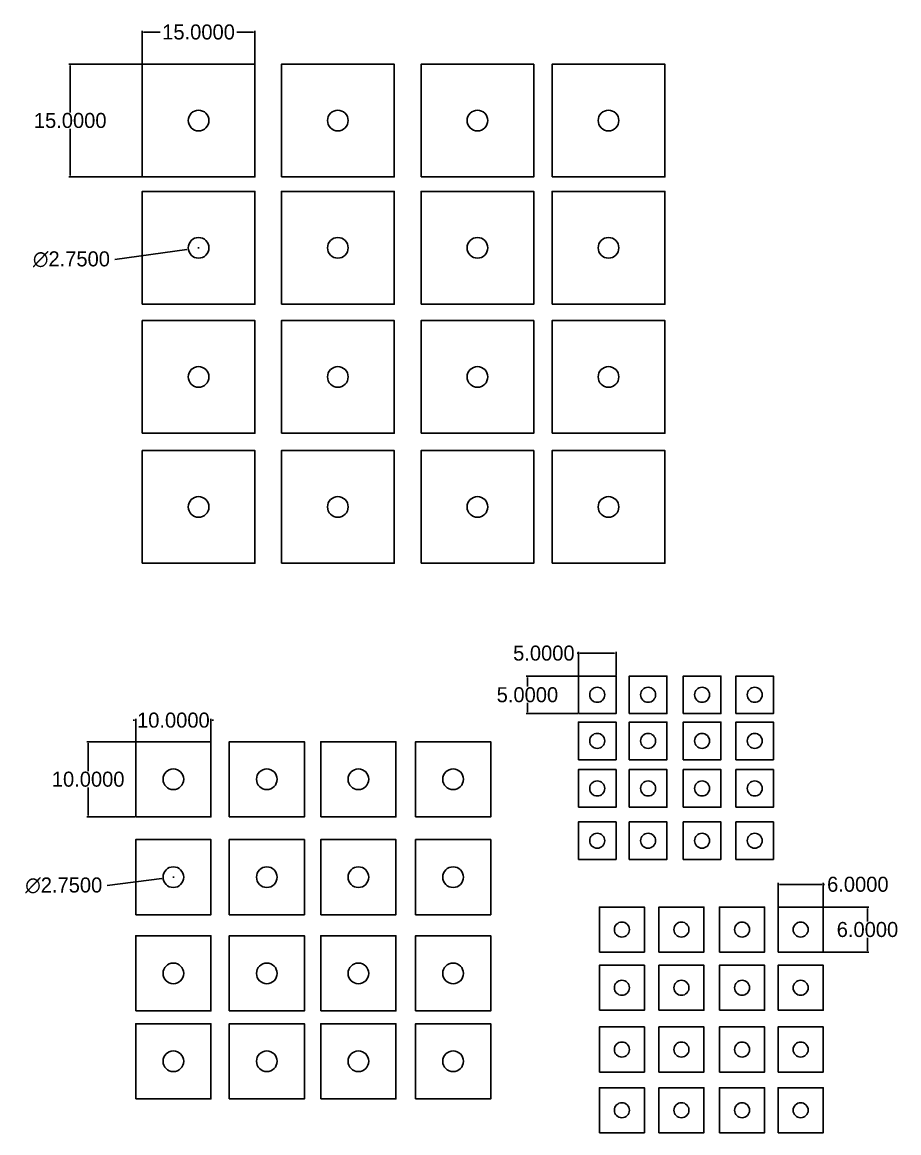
# Model space of a CAD drawing. Header units: millimetres. Extents: x -13 to 428, y -5 to 321.
# Drawn here: x -13 to 103.6, y 147.4 to 295.2 of the extents above; entities that cross this region are included whole.
import ezdxf

# ---------------------------------------------------------------- set-up
doc = ezdxf.new("R2010")
doc.units = ezdxf.units.MM
doc.header["$MEASUREMENT"] = 0
doc.layers.get('Defpoints').update_dxf_attribs({"linetype": 'CONTINUOUS'})
doc.layers.add('dimensions', color=220, linetype='CONTINUOUS')
doc.layers.add('forScrews', color=7, linetype='CONTINUOUS')
doc.dimstyles.new('Copy of Standard', dxfattribs={"dimtxt": 2, "dimasz": 0.18, "dimexe": 0.18, "dimexo": 0.0625, "dimgap": 0.09, "dimtad": 0, "dimtih": 1, "dimtoh": 1, "dimdec": 4, "dimzin": 0, "dimdsep": 46, "dimtxsty": 'Standard', "dimcen": 0.09, "dimadec": 0, "dimazin": 0, "dimtfac": 1, "dimtdec": 4, "dimtofl": 0, "dimtmove": 0, "dimatfit": 3, "dimfxl": 1, "dimtolj": 1, "dimtzin": 0, "dimarcsym": 0})

# ---------------------------------------------------------------- blocks, each defined once
blk = doc.blocks.new('*D32')
at = {"layer": 'Defpoints', "color": 0, "linetype": 'Continuous', "transparency": 16777216}
for p in [(2.95, 293.9), (2.95, 289.63), (17.95, 289.63)]:
    blk.add_point(p, dxfattribs=at)
at = {"layer": 'dimensions', "color": 0, "linetype": 'Continuous', "lineweight": -2, "transparency": 16777216}
for p, q in [((2.95, 289.69), (2.95, 294.08)), ((17.95, 289.69), (17.95, 294.08)), ((3.13, 293.9), (5.36, 293.9)), ((17.77, 293.9), (15.54, 293.9))]:
    blk.add_line(p, q, dxfattribs=at)
at = {"layer": 'dimensions', "color": 0, "linetype": 'Continuous', "transparency": 16777216}
for points in [[(3.13, 293.93), (3.13, 293.87), (2.95, 293.9)], [(17.77, 293.93), (17.77, 293.87), (17.95, 293.9)]]:
    blk.add_solid(points, dxfattribs=at)
at = {"layer": 'dimensions', "color": 0, "linetype": 'Continuous', "transparency": 16777216, "insert": (10.45, 293.9), "char_height": 2, "attachment_point": 5}
blk.add_mtext('\\A1;15.0000', dxfattribs=at)
blk = doc.blocks.new('*D33')
at = {"layer": 'Defpoints', "color": 0, "linetype": 'Continuous', "transparency": 16777216}
for p in [(-6.63, 289.63), (2.95, 289.63), (2.95, 274.63)]:
    blk.add_point(p, dxfattribs=at)
at = {"layer": 'dimensions', "color": 0, "linetype": 'Continuous', "lineweight": -2, "transparency": 16777216}
for p, q in [((2.89, 289.63), (-6.81, 289.63)), ((-6.63, 289.45), (-6.63, 283.22)), ((-6.63, 274.81), (-6.63, 281.04)), ((2.89, 274.63), (-6.81, 274.63))]:
    blk.add_line(p, q, dxfattribs=at)
at = {"layer": 'dimensions', "color": 0, "linetype": 'Continuous', "transparency": 16777216}
for points in [[(-6.66, 289.45), (-6.6, 289.45), (-6.63, 289.63)], [(-6.66, 274.81), (-6.6, 274.81), (-6.63, 274.63)]]:
    blk.add_solid(points, dxfattribs=at)
at = {"layer": 'dimensions', "color": 0, "linetype": 'Continuous', "transparency": 16777216, "insert": (-6.63, 282.13), "char_height": 2, "attachment_point": 5}
blk.add_mtext('\\A1;15.0000', dxfattribs=at)
blk = doc.blocks.new('*D34')
at = {"layer": 'Defpoints', "color": 0, "linetype": 'Continuous', "transparency": 16777216}
for p in [(2.1, 202.34), (2.1, 199.48), (12.1, 199.48)]:
    blk.add_point(p, dxfattribs=at)
at = {"layer": 'dimensions', "color": 0, "linetype": 'Continuous', "lineweight": -2, "transparency": 16777216}
for p, q in [((2.1, 199.54), (2.1, 202.52)), ((12.1, 199.54), (12.1, 202.52)), ((1.92, 202.34), (1.74, 202.34)), ((12.28, 202.34), (12.46, 202.34))]:
    blk.add_line(p, q, dxfattribs=at)
at = {"layer": 'dimensions', "color": 0, "linetype": 'Continuous', "transparency": 16777216}
for points in [[(1.92, 202.37), (1.92, 202.31), (2.1, 202.34)], [(12.28, 202.37), (12.28, 202.31), (12.1, 202.34)]]:
    blk.add_solid(points, dxfattribs=at)
at = {"layer": 'dimensions', "color": 0, "linetype": 'Continuous', "transparency": 16777216, "insert": (7.1, 202.34), "char_height": 2, "attachment_point": 5}
blk.add_mtext('\\A1;10.0000', dxfattribs=at)
blk = doc.blocks.new('*D35')
at = {"layer": 'Defpoints', "color": 0, "linetype": 'Continuous', "transparency": 16777216}
for p in [(-4.24, 199.48), (2.1, 199.48), (2.1, 189.48)]:
    blk.add_point(p, dxfattribs=at)
at = {"layer": 'dimensions', "color": 0, "linetype": 'Continuous', "lineweight": -2, "transparency": 16777216}
for p, q in [((2.03, 199.48), (-4.42, 199.48)), ((-4.24, 199.3), (-4.24, 195.57)), ((-4.24, 189.66), (-4.24, 193.39)), ((2.03, 189.48), (-4.42, 189.48))]:
    blk.add_line(p, q, dxfattribs=at)
at = {"layer": 'dimensions', "color": 0, "linetype": 'Continuous', "transparency": 16777216}
for points in [[(-4.27, 199.3), (-4.21, 199.3), (-4.24, 199.48)], [(-4.27, 189.66), (-4.21, 189.66), (-4.24, 189.48)]]:
    blk.add_solid(points, dxfattribs=at)
at = {"layer": 'dimensions', "color": 0, "linetype": 'Continuous', "transparency": 16777216, "insert": (-4.24, 194.48), "char_height": 2, "attachment_point": 5}
blk.add_mtext('\\A1;10.0000', dxfattribs=at)
blk = doc.blocks.new('*D36')
at = {"layer": 'Defpoints', "color": 0, "linetype": 'Continuous', "transparency": 16777216}
for p in [(9.09, 265), (11.81, 265.38)]:
    blk.add_point(p, dxfattribs=at)
at = {"layer": 'dimensions', "color": 0, "linetype": 'Continuous', "lineweight": -2, "transparency": 16777216}
for p, q in [((-0.71, 263.66), (8.91, 264.98)), ((10.36, 265.19), (10.54, 265.19)), ((10.45, 265.1), (10.45, 265.28))]:
    blk.add_line(p, q, dxfattribs=at)
at = {"layer": 'dimensions', "color": 0, "linetype": 'Continuous', "transparency": 16777216}
blk.add_solid([(8.91, 265.01), (8.92, 264.95), (9.09, 265)], dxfattribs=at)
at = {"layer": 'dimensions', "color": 0, "linetype": 'Continuous', "transparency": 16777216, "insert": (-6.47, 263.66), "char_height": 2, "attachment_point": 5}
blk.add_mtext('\\A1;∅2.7500', dxfattribs=at)
blk = doc.blocks.new('*D37')
at = {"layer": 'Defpoints', "color": 0, "linetype": 'Continuous', "transparency": 16777216}
for p in [(5.73, 181.29), (8.46, 181.63)]:
    blk.add_point(p, dxfattribs=at)
at = {"layer": 'dimensions', "color": 0, "linetype": 'Continuous', "lineweight": -2, "transparency": 16777216}
for p, q in [((-1.73, 180.35), (5.55, 181.26)), ((7.01, 181.46), (7.19, 181.46)), ((7.1, 181.37), (7.1, 181.55))]:
    blk.add_line(p, q, dxfattribs=at)
at = {"layer": 'dimensions', "color": 0, "linetype": 'Continuous', "transparency": 16777216}
blk.add_solid([(5.55, 181.29), (5.56, 181.23), (5.73, 181.29)], dxfattribs=at)
at = {"layer": 'dimensions', "color": 0, "linetype": 'Continuous', "transparency": 16777216, "insert": (-7.49, 180.35), "char_height": 2, "attachment_point": 5}
blk.add_mtext('\\A1;∅2.7500', dxfattribs=at)
blk = doc.blocks.new('*D38')
at = {"layer": 'Defpoints', "color": 0, "linetype": 'Continuous', "transparency": 16777216}
for p in [(54.21, 208.22), (61, 208.22), (61, 203.22)]:
    blk.add_point(p, dxfattribs=at)
at = {"layer": 'dimensions', "color": 0, "linetype": 'Continuous', "lineweight": -2, "transparency": 16777216}
for p, q in [((60.94, 208.22), (54.03, 208.22)), ((54.21, 208.04), (54.21, 206.81)), ((54.21, 203.4), (54.21, 204.63)), ((60.94, 203.22), (54.03, 203.22))]:
    blk.add_line(p, q, dxfattribs=at)
at = {"layer": 'dimensions', "color": 0, "linetype": 'Continuous', "transparency": 16777216}
for points in [[(54.18, 208.04), (54.24, 208.04), (54.21, 208.22)], [(54.18, 203.4), (54.24, 203.4), (54.21, 203.22)]]:
    blk.add_solid(points, dxfattribs=at)
at = {"layer": 'dimensions', "color": 0, "linetype": 'Continuous', "transparency": 16777216, "insert": (54.21, 205.72), "char_height": 2, "attachment_point": 5}
blk.add_mtext('\\A1;5.0000', dxfattribs=at)
blk = doc.blocks.new('*D39')
at = {"layer": 'Defpoints', "color": 0, "linetype": 'Continuous', "transparency": 16777216}
for p in [(61, 211.26), (61, 208.22), (66, 208.22)]:
    blk.add_point(p, dxfattribs=at)
at = {"layer": 'dimensions', "color": 0, "linetype": 'Continuous', "lineweight": -2, "transparency": 16777216}
for p, q in [((61, 208.28), (61, 211.44)), ((66, 208.28), (66, 211.44)), ((61, 211.26), (60.82, 211.26)), ((65.82, 211.26), (61.18, 211.26))]:
    blk.add_line(p, q, dxfattribs=at)
at = {"layer": 'dimensions', "color": 0, "linetype": 'Continuous', "transparency": 16777216}
for points in [[(61.18, 211.29), (61.18, 211.23), (61, 211.26)], [(65.82, 211.29), (65.82, 211.23), (66, 211.26)]]:
    blk.add_solid(points, dxfattribs=at)
at = {"layer": 'dimensions', "color": 0, "linetype": 'Continuous', "transparency": 16777216, "insert": (56.4, 211.26), "char_height": 2, "attachment_point": 5}
blk.add_mtext('\\A1;5.0000', dxfattribs=at)
blk = doc.blocks.new('*D40')
at = {"layer": 'Defpoints', "color": 0, "linetype": 'Continuous', "transparency": 16777216}
for p in [(93.57, 177.48), (99.46, 177.48), (93.57, 171.48)]:
    blk.add_point(p, dxfattribs=at)
at = {"layer": 'dimensions', "color": 0, "linetype": 'Continuous', "lineweight": -2, "transparency": 16777216}
for p, q in [((93.63, 177.48), (99.64, 177.48)), ((99.46, 177.3), (99.46, 175.57)), ((99.46, 171.66), (99.46, 173.39)), ((93.63, 171.48), (99.64, 171.48))]:
    blk.add_line(p, q, dxfattribs=at)
at = {"layer": 'dimensions', "color": 0, "linetype": 'Continuous', "transparency": 16777216}
for points in [[(99.43, 177.3), (99.49, 177.3), (99.46, 177.48)], [(99.43, 171.66), (99.49, 171.66), (99.46, 171.48)]]:
    blk.add_solid(points, dxfattribs=at)
at = {"layer": 'dimensions', "color": 0, "linetype": 'Continuous', "transparency": 16777216, "insert": (99.46, 174.48), "char_height": 2, "attachment_point": 5}
blk.add_mtext('\\A1;6.0000', dxfattribs=at)
blk = doc.blocks.new('*D41')
at = {"layer": 'Defpoints', "color": 0, "linetype": 'Continuous', "transparency": 16777216}
for p in [(93.57, 180.5), (87.57, 177.48), (93.57, 177.48)]:
    blk.add_point(p, dxfattribs=at)
at = {"layer": 'dimensions', "color": 0, "linetype": 'Continuous', "lineweight": -2, "transparency": 16777216}
for p, q in [((87.57, 177.54), (87.57, 180.68)), ((87.75, 180.5), (93.39, 180.5)), ((93.57, 177.54), (93.57, 180.68)), ((93.57, 180.5), (93.75, 180.5))]:
    blk.add_line(p, q, dxfattribs=at)
at = {"layer": 'dimensions', "color": 0, "linetype": 'Continuous', "transparency": 16777216}
for points in [[(87.75, 180.53), (87.75, 180.47), (87.57, 180.5)], [(93.39, 180.53), (93.39, 180.47), (93.57, 180.5)]]:
    blk.add_solid(points, dxfattribs=at)
at = {"layer": 'dimensions', "color": 0, "linetype": 'Continuous', "transparency": 16777216, "insert": (98.18, 180.5), "char_height": 2, "attachment_point": 5}
blk.add_mtext('\\A1;6.0000', dxfattribs=at)

msp = doc.modelspace()

# ---------------------------------------------------------------- linework, layer by layer
at = {"layer": 'forScrews', "linetype": 'Continuous'}
for points in [[(2.95231, 274.62881), (17.95231, 274.62881), (17.95231, 289.62881), (2.95231, 289.62881)], [(21.48681, 274.62881), (36.48681, 274.62881), (36.48681, 289.62881), (21.48681, 289.62881)], [(40.06306, 274.62881), (55.06306, 274.62881), (55.06306, 289.62881), (40.06306, 289.62881)], [(57.49867, 274.62881), (72.49867, 274.62881), (72.49867, 289.62881), (57.49867, 289.62881)], [(2.95231, 257.69127), (17.95231, 257.69127), (17.95231, 272.69127), (2.95231, 272.69127)], [(21.48681, 257.69127), (36.48681, 257.69127), (36.48681, 272.69127), (21.48681, 272.69127)], [(40.06306, 257.69127), (55.06306, 257.69127), (55.06306, 272.69127), (40.06306, 272.69127)], [(57.49867, 257.69127), (72.49867, 257.69127), (72.49867, 272.69127), (57.49867, 272.69127)], [(2.95231, 240.51765), (17.95231, 240.51765), (17.95231, 255.51765), (2.95231, 255.51765)], [(21.48681, 240.51765), (36.48681, 240.51765), (36.48681, 255.51765), (21.48681, 255.51765)], [(40.06306, 240.51765), (55.06306, 240.51765), (55.06306, 255.51765), (40.06306, 255.51765)], [(57.49867, 240.51765), (72.49867, 240.51765), (72.49867, 255.51765), (57.49867, 255.51765)], [(2.95231, 223.21748), (17.95231, 223.21748), (17.95231, 238.21748), (2.95231, 238.21748)], [(21.48681, 223.21748), (36.48681, 223.21748), (36.48681, 238.21748), (21.48681, 238.21748)], [(40.06306, 223.21748), (55.06306, 223.21748), (55.06306, 238.21748), (40.06306, 238.21748)], [(57.49867, 223.21748), (72.49867, 223.21748), (72.49867, 238.21748), (57.49867, 238.21748)], [(61.00074, 203.22249), (66.00074, 203.22249), (66.00074, 208.22249), (61.00074, 208.22249)], [(67.76999, 203.22249), (72.76999, 203.22249), (72.76999, 208.22249), (67.76999, 208.22249)], [(74.94944, 203.22249), (79.94944, 203.22249), (79.94944, 208.22249), (74.94944, 208.22249)], [(81.95589, 203.22249), (86.95589, 203.22249), (86.95589, 208.22249), (81.95589, 208.22249)], [(61.00074, 197.08509), (66.00074, 197.08509), (66.00074, 202.08509), (61.00074, 202.08509)], [(67.76999, 197.08509), (72.76999, 197.08509), (72.76999, 202.08509), (67.76999, 202.08509)], [(74.94944, 197.08509), (79.94944, 197.08509), (79.94944, 202.08509), (74.94944, 202.08509)], [(81.95589, 197.08509), (86.95589, 197.08509), (86.95589, 202.08509), (81.95589, 202.08509)], [(2.09589, 189.48175), (12.09589, 189.48175), (12.09589, 199.48175), (2.09589, 199.48175)], [(14.53332, 189.48175), (24.53332, 189.48175), (24.53332, 199.48175), (14.53332, 199.48175)], [(26.71846, 189.48175), (36.71846, 189.48175), (36.71846, 199.48175), (26.71846, 199.48175)], [(39.32376, 189.48175), (49.32376, 189.48175), (49.32376, 199.48175), (39.32376, 199.48175)], [(61.00074, 190.76097), (66.00074, 190.76097), (66.00074, 195.76097), (61.00074, 195.76097)], [(67.76999, 190.76097), (72.76999, 190.76097), (72.76999, 195.76097), (67.76999, 195.76097)], [(74.94944, 190.76097), (79.94944, 190.76097), (79.94944, 195.76097), (74.94944, 195.76097)], [(81.95589, 190.76097), (86.95589, 190.76097), (86.95589, 195.76097), (81.95589, 195.76097)], [(61.00074, 183.80664), (66.00074, 183.80664), (66.00074, 188.80664), (61.00074, 188.80664)], [(67.76999, 183.80664), (72.76999, 183.80664), (72.76999, 188.80664), (67.76999, 188.80664)], [(74.94944, 183.80664), (79.94944, 183.80664), (79.94944, 188.80664), (74.94944, 188.80664)], [(81.95589, 183.80664), (86.95589, 183.80664), (86.95589, 188.80664), (81.95589, 188.80664)], [(2.09589, 176.4565), (12.09589, 176.4565), (12.09589, 186.4565), (2.09589, 186.4565)], [(14.53332, 176.4565), (24.53332, 176.4565), (24.53332, 186.4565), (14.53332, 186.4565)], [(26.71846, 176.4565), (36.71846, 176.4565), (36.71846, 186.4565), (26.71846, 186.4565)], [(39.32376, 176.4565), (49.32376, 176.4565), (49.32376, 186.4565), (39.32376, 186.4565)], [(63.78138, 171.48084), (69.78138, 171.48084), (69.78138, 177.48084), (63.78138, 177.48084)], [(71.70602, 171.48084), (77.70602, 171.48084), (77.70602, 177.48084), (71.70602, 177.48084)], [(79.76969, 171.48084), (85.76969, 171.48084), (85.76969, 177.48084), (79.76969, 177.48084)], [(87.5724, 171.48084), (93.5724, 171.48084), (93.5724, 177.48084), (87.5724, 177.48084)], [(2.09589, 163.65118), (12.09589, 163.65118), (12.09589, 173.65118), (2.09589, 173.65118)], [(14.53332, 163.65118), (24.53332, 163.65118), (24.53332, 173.65118), (14.53332, 173.65118)], [(26.71846, 163.65118), (36.71846, 163.65118), (36.71846, 173.65118), (26.71846, 173.65118)], [(39.32376, 163.65118), (49.32376, 163.65118), (49.32376, 173.65118), (39.32376, 173.65118)], [(63.78138, 163.74032), (69.78138, 163.74032), (69.78138, 169.74032), (63.78138, 169.74032)], [(71.70602, 163.74032), (77.70602, 163.74032), (77.70602, 169.74032), (71.70602, 169.74032)], [(79.76969, 163.74032), (85.76969, 163.74032), (85.76969, 169.74032), (79.76969, 169.74032)], [(87.5724, 163.74032), (93.5724, 163.74032), (93.5724, 169.74032), (87.5724, 169.74032)], [(2.09589, 151.95741), (12.09589, 151.95741), (12.09589, 161.95741), (2.09589, 161.95741)], [(14.53332, 151.95741), (24.53332, 151.95741), (24.53332, 161.95741), (14.53332, 161.95741)], [(26.71846, 151.95741), (36.71846, 151.95741), (36.71846, 161.95741), (26.71846, 161.95741)], [(39.32376, 151.95741), (49.32376, 151.95741), (49.32376, 161.95741), (39.32376, 161.95741)], [(63.78138, 155.52031), (69.78138, 155.52031), (69.78138, 161.52031), (63.78138, 161.52031)], [(71.70602, 155.52031), (77.70602, 155.52031), (77.70602, 161.52031), (71.70602, 161.52031)], [(79.76969, 155.52031), (85.76969, 155.52031), (85.76969, 161.52031), (79.76969, 161.52031)], [(87.5724, 155.52031), (93.5724, 155.52031), (93.5724, 161.52031), (87.5724, 161.52031)], [(63.78138, 147.44342), (69.78138, 147.44342), (69.78138, 153.44342), (63.78138, 153.44342)], [(71.70602, 147.44342), (77.70602, 147.44342), (77.70602, 153.44342), (71.70602, 153.44342)], [(79.76969, 147.44342), (85.76969, 147.44342), (85.76969, 153.44342), (79.76969, 153.44342)], [(87.5724, 147.44342), (93.5724, 147.44342), (93.5724, 153.44342), (87.5724, 153.44342)]]:
    msp.add_lwpolyline(points, close=True, dxfattribs=at)
for centre, radius in [((10.45231, 282.12881), 1.375), ((28.98681, 282.12881), 1.375), ((47.56306, 282.12881), 1.375), ((64.99867, 282.12881), 1.375), ((10.45231, 265.19127), 1.375), ((28.98681, 265.19127), 1.375), ((47.56306, 265.19127), 1.375), ((64.99867, 265.19127), 1.375), ((10.45231, 248.01765), 1.375), ((28.98681, 248.01765), 1.375), ((47.56306, 248.01765), 1.375), ((64.99867, 248.01765), 1.375), ((10.45231, 230.71748), 1.375), ((28.98681, 230.71748), 1.375), ((47.56306, 230.71748), 1.375), ((64.99867, 230.71748), 1.375), ((63.50074, 205.72249), 1), ((70.26999, 205.72249), 1), ((77.44944, 205.72249), 1), ((84.45589, 205.72249), 1), ((63.50074, 199.58509), 1), ((70.26999, 199.58509), 1), ((77.44944, 199.58509), 1), ((84.45589, 199.58509), 1), ((7.09589, 194.48175), 1.375), ((19.53332, 194.48175), 1.375), ((31.71846, 194.48175), 1.375), ((44.32376, 194.48175), 1.375), ((63.50074, 193.26097), 1), ((70.26999, 193.26097), 1), ((77.44944, 193.26097), 1), ((84.45589, 193.26097), 1), ((63.50074, 186.30664), 1), ((70.26999, 186.30664), 1), ((77.44944, 186.30664), 1), ((84.45589, 186.30664), 1), ((7.09589, 181.4565), 1.375), ((19.53332, 181.4565), 1.375), ((31.71846, 181.4565), 1.375), ((44.32376, 181.4565), 1.375), ((66.78138, 174.48084), 1), ((74.70602, 174.48084), 1), ((82.76969, 174.48084), 1), ((90.5724, 174.48084), 1), ((7.09589, 168.65118), 1.375), ((19.53332, 168.65118), 1.375), ((31.71846, 168.65118), 1.375), ((44.32376, 168.65118), 1.375), ((66.78138, 166.74032), 1), ((74.70602, 166.74032), 1), ((82.76969, 166.74032), 1), ((90.5724, 166.74032), 1), ((7.09589, 156.95741), 1.375), ((19.53332, 156.95741), 1.375), ((31.71846, 156.95741), 1.375), ((44.32376, 156.95741), 1.375), ((66.78138, 158.52031), 1), ((74.70602, 158.52031), 1), ((82.76969, 158.52031), 1), ((90.5724, 158.52031), 1), ((66.78138, 150.44342), 1), ((74.70602, 150.44342), 1), ((82.76969, 150.44342), 1), ((90.5724, 150.44342), 1)]:
    msp.add_circle(centre, radius, dxfattribs=at)

# ---------------------------------------------------------------- dimensions: what is measured, and where the dimension line sits
at = {"layer": 'dimensions', "linetype": 'Continuous'}
for base, p1, p2, picture, middle in [((2.95231, 293.90146), (17.95231, 289.62881), (2.95231, 289.62881), '*D32', (10.45231, 293.90146)), ((61.00074, 211.25596), (66.00074, 208.22249), (61.00074, 208.22249), '*D39', (56.3974, 211.25596)), ((2.09589, 202.33612), (12.09589, 199.48175), (2.09589, 199.48175), '*D34', (7.09589, 202.33612)), ((93.5724, 180.49597), (87.5724, 177.48084), (93.5724, 177.48084), '*D41', (98.17573, 180.49597))]:
    dim = msp.add_linear_dim(base=base, p1=p1, p2=p2, dimstyle='Copy of Standard', dxfattribs=at)
    dim.commit()
    dim.dimension.update_dxf_attribs({"geometry": picture, "text_midpoint": middle})
for base, p1, p2, picture, middle in [((-6.63032, 289.62881), (2.95231, 274.62881), (2.95231, 289.62881), '*D33', (-6.63032, 282.12881)), ((54.20895, 208.22249), (61.00074, 203.22249), (61.00074, 208.22249), '*D38', (54.20895, 205.72249)), ((-4.24479, 199.48175), (2.09589, 189.48175), (2.09589, 199.48175), '*D35', (-4.24479, 194.48175)), ((99.46453, 177.48084), (93.5724, 171.48084), (93.5724, 177.48084), '*D40', (99.46453, 174.48084))]:
    dim = msp.add_linear_dim(base=base, p1=p1, p2=p2, angle=90, dimstyle='Copy of Standard', dxfattribs=at)
    dim.commit()
    dim.dimension.update_dxf_attribs({"geometry": picture, "text_midpoint": middle})
for p1, p2, picture, middle in [((11.81448, 265.37868), (9.09014, 265.00386), '*D36', (-0.71285, 263.65513)), ((8.46029, 181.62691), (5.73149, 181.28609), '*D37', (-1.72947, 180.35425))]:
    dim = msp.add_diameter_dim_2p(p1=p1, p2=p2, dimstyle='Copy of Standard', dxfattribs=at)
    dim.commit()
    dim.dimension.update_dxf_attribs({"geometry": picture, "text_midpoint": middle, "dimtype": 163})

doc.saveas('drawing.dxf')
